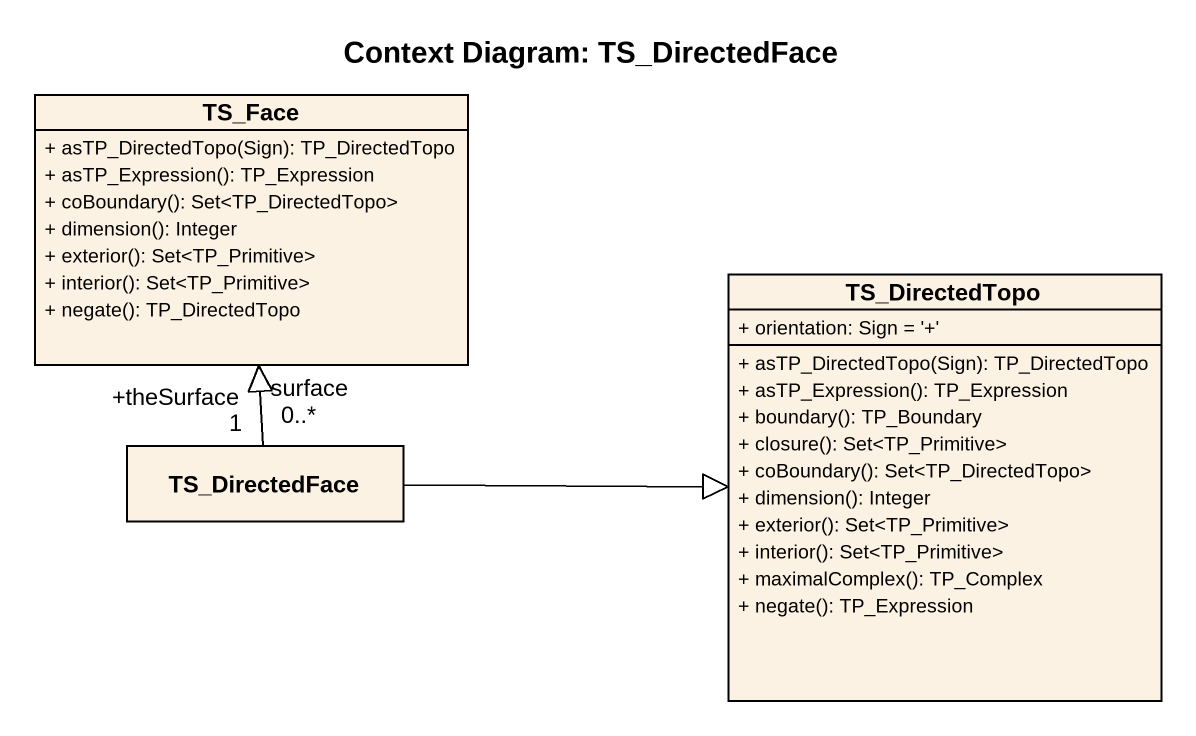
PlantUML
@startuml
title Context Diagram: TS_DirectedFace
hide circle
hide empty members
skinparam classAttributeIconSize 0
class TS_Face {
  + asTP_DirectedTopo(Sign): TP_DirectedTopo
  + asTP_Expression(): TP_Expression
  + coBoundary(): Set<TP_DirectedTopo>
  + dimension(): Integer
  + exterior(): Set<TP_Primitive>
  + interior(): Set<TP_Primitive>
  + negate(): TP_DirectedTopo
}
class TS_DirectedTopo {
  + orientation: Sign = '+'
  + asTP_DirectedTopo(Sign): TP_DirectedTopo
  + asTP_Expression(): TP_Expression
  + boundary(): TP_Boundary
  + closure(): Set<TP_Primitive>
  + coBoundary(): Set<TP_DirectedTopo>
  + dimension(): Integer
  + exterior(): Set<TP_Primitive>
  + interior(): Set<TP_Primitive>
  + maximalComplex(): TP_Complex
  + negate(): TP_Expression
}
class TS_DirectedFace
TS_DirectedFace -up-|> TS_Face
TS_DirectedFace "0..*" -up-> "+theSurface\n1" TS_Face : surface
TS_DirectedFace -right-|> TS_DirectedTopo
@enduml
